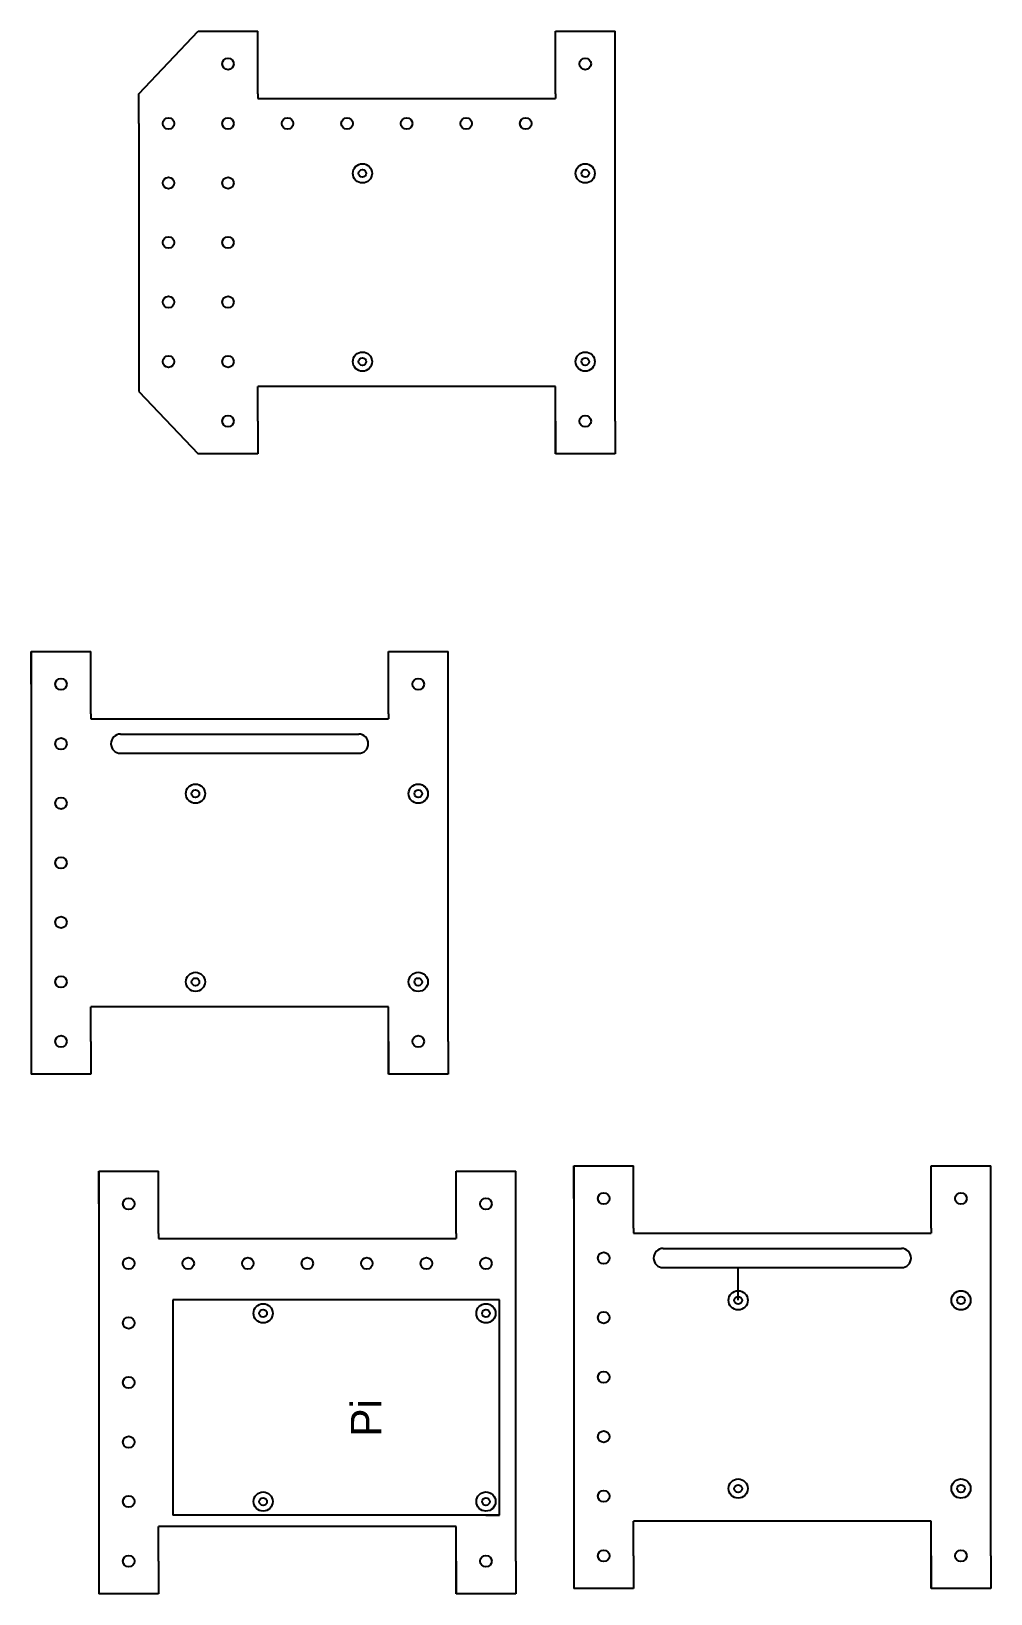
# Model space of a CAD drawing. Header units: inches. Extents: x 58 to 308, y 67 to 474.
import ezdxf

# ---------------------------------------------------------------- set-up
doc = ezdxf.new("R2010")
doc.units = ezdxf.units.IN
doc.header["$MEASUREMENT"] = 0
doc.layers.get('0').update_dxf_attribs({"true_color": 0xc2ced6})
doc.styles.get("Standard").update_dxf_attribs({"font": 'Arial.ttf'})

msp = doc.modelspace()

# ---------------------------------------------------------------- linework, layer by layer
for p, q in [((85.98, 458), (101.48, 474.25)), ((101.48, 474.25), (116.98, 474.25)), ((116.98, 458), (116.98, 474.25)), ((194.48, 474.25), (209.98, 474.25)), ((194.48, 458), (194.48, 474.25)), ((209.98, 372.75), (209.98, 474.25)), ((85.98, 450.25), (85.98, 458)), ((116.98, 458), (116.98, 456.75)), ((116.98, 456.75), (194.48, 456.75)), ((194.48, 458), (194.48, 456.75)), ((85.98, 450.25), (85.98, 388.25)), ((85.98, 388.25), (85.98, 380.5)), ((85.98, 380.5), (101.48, 364.25)), ((116.98, 380.5), (116.98, 381.75)), ((194.48, 381.75), (116.98, 381.75)), ((116.98, 372.75), (116.98, 380.5)), ((194.48, 380.5), (194.48, 381.75)), ((194.48, 364.25), (194.48, 380.5)), ((116.98, 372.75), (116.98, 364.25)), ((194.48, 372.75), (194.48, 364.25)), ((209.98, 372.75), (209.98, 364.25)), ((116.98, 364.25), (101.48, 364.25)), ((209.98, 364.25), (194.48, 364.25)), ((58.01, 312.78), (73.51, 312.78)), ((58.01, 304.28), (58.01, 312.78)), ((58.01, 312.78), (58.01, 202.78)), ((73.51, 296.53), (73.51, 312.78)), ((151.01, 312.78), (166.51, 312.78)), ((151.01, 296.53), (151.01, 312.78)), ((166.51, 211.28), (166.51, 312.78)), ((73.51, 296.53), (73.51, 295.28)), ((73.51, 295.28), (151.01, 295.28)), ((151.01, 296.53), (151.01, 295.28)), ((81.26, 291.28), (143.26, 291.28)), ((81.26, 286.28), (143.26, 286.28)), ((73.51, 219.03), (73.51, 220.28)), ((151.01, 220.28), (73.51, 220.28)), ((151.01, 219.03), (151.01, 220.28)), ((73.51, 211.28), (73.51, 219.03)), ((151.01, 202.78), (151.01, 219.03)), ((73.51, 211.28), (73.51, 202.78)), ((151.01, 211.28), (151.01, 202.78)), ((166.51, 211.28), (166.51, 202.78)), ((73.51, 202.78), (58.01, 202.78)), ((166.51, 202.78), (151.01, 202.78)), ((75.63, 177.49), (91.13, 177.49)), ((75.63, 168.99), (75.63, 177.49)), ((75.63, 177.49), (75.63, 67.49)), ((91.13, 161.24), (91.13, 177.49)), ((168.63, 177.49), (184.13, 177.49)), ((168.63, 161.24), (168.63, 177.49)), ((184.13, 75.99), (184.13, 177.49)), ((199.29, 178.88), (214.79, 178.88)), ((199.29, 170.38), (199.29, 178.88)), ((199.29, 178.88), (199.29, 68.88)), ((214.79, 162.63), (214.79, 178.88)), ((292.29, 178.88), (307.79, 178.88)), ((292.29, 162.63), (292.29, 178.88)), ((307.79, 77.38), (307.79, 178.88)), ((91.13, 161.24), (91.13, 159.99)), ((91.13, 159.99), (168.63, 159.99)), ((168.63, 161.24), (168.63, 159.99)), ((214.79, 162.63), (214.79, 161.38)), ((214.79, 161.38), (292.29, 161.38)), ((292.29, 162.63), (292.29, 161.38)), ((222.54, 157.38), (284.54, 157.38)), ((222.54, 152.38), (284.54, 152.38)), ((242.04, 143.88), (242.04, 152.38)), ((179.88, 143.99), (94.88, 143.99)), ((94.88, 143.99), (94.88, 87.99)), ((179.88, 87.99), (179.88, 143.99)), ((179.88, 87.99), (94.88, 87.99)), ((176.38, 87.99), (179.88, 87.99)), ((214.79, 85.13), (214.79, 86.38)), ((292.29, 86.38), (214.79, 86.38)), ((292.29, 85.13), (292.29, 86.38)), ((91.13, 83.74), (91.13, 84.99)), ((168.63, 84.99), (91.13, 84.99)), ((91.13, 75.99), (91.13, 83.74)), ((168.63, 83.74), (168.63, 84.99)), ((168.63, 67.49), (168.63, 83.74)), ((214.79, 77.38), (214.79, 85.13)), ((292.29, 68.88), (292.29, 85.13)), ((214.79, 77.38), (214.79, 68.88)), ((292.29, 77.38), (292.29, 68.88)), ((307.79, 77.38), (307.79, 68.88)), ((91.13, 75.99), (91.13, 67.49)), ((168.63, 75.99), (168.63, 67.49)), ((184.13, 75.99), (184.13, 67.49)), ((91.13, 67.49), (75.63, 67.49)), ((184.13, 67.49), (168.63, 67.49)), ((214.79, 68.88), (199.29, 68.88)), ((307.79, 68.88), (292.29, 68.88))]:
    msp.add_line(p, q)
for centre, radius in [((109.23, 465.75), 1.5), ((202.23, 465.75), 1.5), ((93.73, 450.25), 1.5), ((109.23, 450.25), 1.5), ((124.73, 450.25), 1.5), ((140.23, 450.25), 1.5), ((155.73, 450.25), 1.5), ((171.23, 450.25), 1.5), ((186.73, 450.25), 1.5), ((144.23, 437.25), 2.5), ((202.23, 437.25), 2.5), ((93.73, 434.75), 1.5), ((109.23, 434.75), 1.5), ((144.23, 437.25), 1), ((202.23, 437.25), 1), ((93.73, 419.25), 1.5), ((109.23, 419.25), 1.5), ((93.73, 403.75), 1.5), ((109.23, 403.75), 1.5), ((144.23, 388.25), 2.5), ((202.23, 388.25), 2.5), ((93.73, 388.25), 1.5), ((109.23, 388.25), 1.5), ((144.23, 388.25), 1), ((202.23, 388.25), 1), ((109.23, 372.75), 1.5), ((202.23, 372.75), 1.5), ((65.76, 304.28), 1.5), ((158.76, 304.28), 1.5), ((65.76, 288.78), 1.5), ((100.76, 275.78), 2.5), ((100.76, 275.78), 1), ((158.76, 275.78), 2.5), ((158.76, 275.78), 1), ((65.76, 273.28), 1.5), ((65.76, 257.78), 1.5), ((65.76, 242.28), 1.5), ((65.76, 226.78), 1.5), ((100.76, 226.78), 2.5), ((158.76, 226.78), 2.5), ((100.76, 226.78), 1), ((158.76, 226.78), 1), ((65.76, 211.28), 1.5), ((158.76, 211.28), 1.5), ((207.04, 170.38), 1.5), ((300.04, 170.38), 1.5), ((83.38, 168.99), 1.5), ((176.38, 168.99), 1.5), ((83.38, 153.49), 1.5), ((98.88, 153.49), 1.5), ((114.38, 153.49), 1.5), ((129.88, 153.49), 1.5), ((145.38, 153.49), 1.5), ((160.88, 153.49), 1.5), ((176.38, 153.49), 1.5), ((207.04, 154.88), 1.5), ((118.38, 140.49), 2.5), ((176.38, 140.49), 2.5), ((242.04, 143.88), 2.5), ((242.04, 143.88), 1), ((300.04, 143.88), 2.5), ((300.04, 143.88), 1), ((83.38, 137.99), 1.5), ((118.38, 140.49), 1), ((176.38, 140.49), 1), ((207.04, 139.38), 1.5), ((83.38, 122.49), 1.5), ((207.04, 123.88), 1.5), ((207.04, 108.38), 1.5), ((83.38, 106.99), 1.5), ((118.38, 91.49), 2.5), ((176.38, 91.49), 2.5), ((207.04, 92.88), 1.5), ((242.04, 94.88), 2.5), ((242.04, 94.88), 1), ((300.04, 94.88), 2.5), ((300.04, 94.88), 1), ((83.38, 91.49), 1.5), ((118.38, 91.49), 1), ((176.38, 91.49), 1), ((83.38, 75.99), 1.5), ((176.38, 75.99), 1.5), ((207.04, 77.38), 1.5), ((300.04, 77.38), 1.5)]:
    msp.add_circle(centre, radius)
for centre, start, end in [((81.26, 288.78), 90, 270), ((143.26, 288.78), 270, 90), ((222.54, 154.88), 90, 270), ((284.54, 154.88), 270, 90)]:
    msp.add_arc(centre, 2.5, start, end)

# ---------------------------------------------------------------- texts
msp.add_text('Pi', height=7.922, rotation=90).set_placement((149.13, 108.34))

doc.saveas('drawing.dxf')
